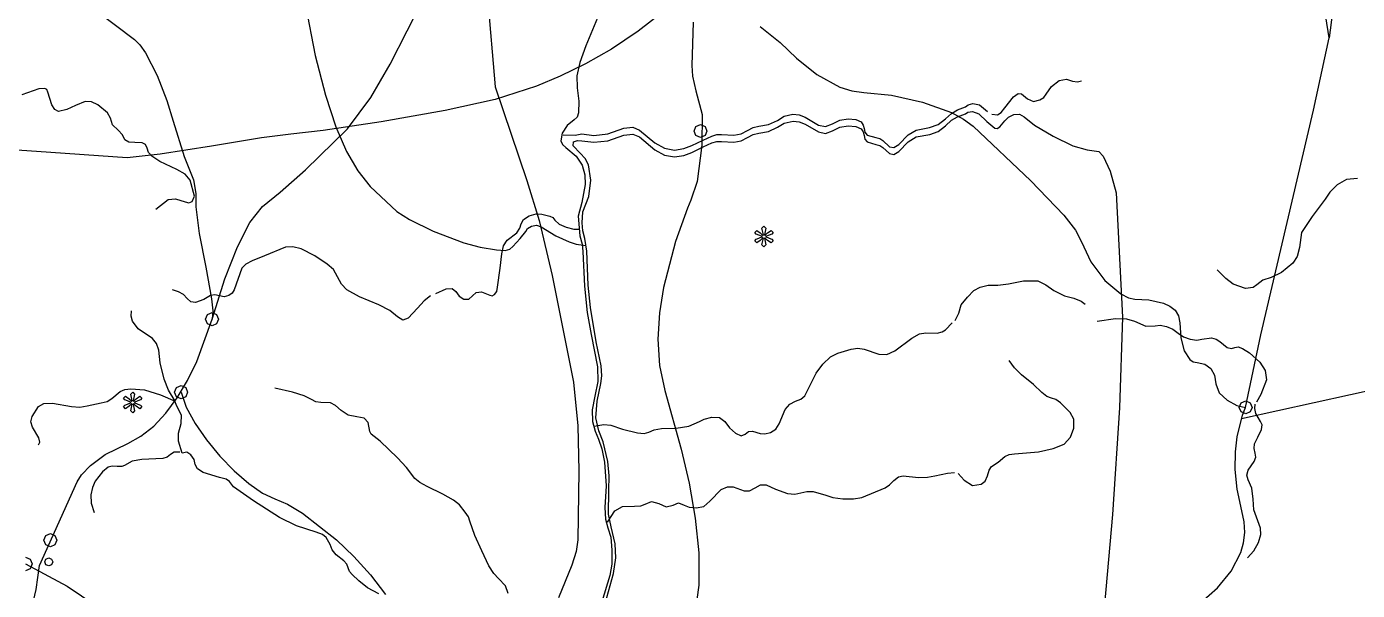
# Model space of a CAD drawing. Extents: x 59 to 518, y 17 to 555.
# Drawn here: x 293.7 to 417, y 234.8 to 287 of the extents above; entities that cross this region are included whole.
import ezdxf

# ---------------------------------------------------------------- set-up
doc = ezdxf.new("R2010")
doc.units = 0

msp = doc.modelspace()

# ---------------------------------------------------------------- linework, layer by layer
at = {"layer": '1'}
for p, q in [((327.423432, 283.525487), (331.102853, 290.814396)), ((336.410278, 289.748057), (337.127428, 281.427352)), ((300.099558, 288.564449), (303.72655, 285.811687)), ((319.564928, 288.971097), (320.476565, 284.355684)), ((352.842852, 288.518461), (350.375396, 286.585606)), ((346.624648, 287.81688), (345.523541, 285.231996)), ((355.469555, 287.442649), (355.350272, 283.405603)), ((414.364336, 285.968251), (414.070676, 287.935259)), ((414.688339, 288.356959), (414.364336, 285.968251)), ((350.375396, 286.585606), (347.913159, 284.938303)), ((361.68333, 287.028057), (363.530693, 285.532292)), ((412.93888, 279.274512), (414.364433, 285.968322)), ((303.72655, 285.811687), (304.223353, 285.341766)), ((304.223353, 285.341766), (304.753531, 284.578753)), ((345.523541, 285.231996), (344.991114, 283.688399)), ((347.913159, 284.938303), (345.497476, 283.555648)), ((363.530693, 285.532292), (365.049844, 284.089184)), ((304.753531, 284.578753), (305.81997, 282.488438)), ((320.476565, 284.355684), (321.407148, 280.655528)), ((325.61572, 280.452666), (327.423432, 283.525487)), ((345.497476, 283.555648), (343.169682, 282.416739)), ((344.991114, 283.688399), (344.709778, 282.45608)), ((365.049844, 284.089184), (366.931243, 282.593525)), ((305.81997, 282.488438), (306.737781, 280.170715)), ((343.169682, 282.416739), (340.971113, 281.500675)), ((344.709778, 282.45608), (344.74166, 281.351379)), ((355.350272, 283.405603), (355.415635, 282.438205)), ((355.415635, 282.438205), (355.707282, 281.0655)), ((366.931243, 282.593525), (369.048585, 281.412787)), ((294.86222, 281.250983), (293.290778, 280.699416)), ((295.433796, 281.291056), (294.86222, 281.250983)), ((295.613465, 281.1806), (295.433796, 281.291056)), ((295.702358, 280.955885), (295.613465, 281.1806)), ((340.971113, 281.500675), (337.12699, 280.253468)), ((337.127428, 281.427352), (340.083348, 272.768092)), ((344.74166, 281.351379), (344.869322, 280.12722)), ((355.707282, 281.0655), (356.307709, 278.889703)), ((369.048585, 281.412787), (370.156263, 281.055348)), ((370.156263, 281.055348), (371.275563, 280.914442)), ((388.169272, 280.746963), (388.668981, 281.464379)), ((388.668981, 281.464379), (389.358132, 282.027543)), ((389.358132, 282.027543), (390.052616, 282.139109)), ((390.052616, 282.139109), (390.591792, 281.959105)), ((390.591792, 281.959105), (391.057855, 281.901867)), ((391.057855, 281.901867), (391.438457, 281.981682)), ((296.07467, 279.788676), (295.702358, 280.955885)), ((296.366477, 279.354049), (296.07467, 279.788676)), ((299.160186, 280.077424), (298.268454, 279.724691)), ((299.733614, 280.063771), (299.160186, 280.077424)), ((300.321264, 279.775844), (299.733614, 280.063771)), ((306.737781, 280.170715), (307.31888, 278.255557)), ((321.407148, 280.655528), (322.367984, 277.731482)), ((323.458222, 277.554737), (325.61572, 280.452666)), ((337.12699, 280.253468), (332.489308, 279.248147)), ((344.869322, 280.12722), (344.853447, 279.046731)), ((371.275563, 280.914442), (373.837659, 280.668855)), ((373.837659, 280.668855), (376.713353, 280.034001)), ((376.713353, 280.034001), (379.405027, 279.057967)), ((380.935776, 279.766678), (381.384255, 279.908258)), ((381.384255, 279.908258), (381.997967, 279.786247)), ((381.997967, 279.786247), (382.748005, 279.169234)), ((384.326122, 279.489311), (385.1555, 280.526785)), ((385.1555, 280.526785), (385.580839, 280.810754)), ((385.580839, 280.810754), (385.881162, 280.792471)), ((385.881162, 280.792471), (386.448912, 280.32685)), ((386.448912, 280.32685), (386.980412, 280.083742)), ((386.980412, 280.083742), (387.591509, 280.252502)), ((387.591509, 280.252502), (387.938168, 280.453679)), ((387.938168, 280.453679), (388.169272, 280.746963)), ((296.677434, 279.159895), (296.366477, 279.354049)), ((297.473207, 279.327067), (296.677434, 279.159895)), ((298.268454, 279.724691), (297.473207, 279.327067)), ((301.219697, 279.044403), (300.321264, 279.775844)), ((301.501654, 278.543944), (301.219697, 279.044403)), ((332.489308, 279.248147), (326.576434, 278.205554)), ((344.716897, 278.64259), (344.45472, 278.37304)), ((344.853447, 279.046731), (344.716897, 278.64259)), ((356.307709, 278.889703), (356.265993, 276.038075)), ((363.276254, 278.335437), (363.89913, 278.720492)), ((363.89913, 278.720492), (364.719555, 278.900012)), ((364.719555, 278.900012), (365.298356, 278.85032)), ((365.298356, 278.85032), (365.84822, 278.617834)), ((365.84822, 278.617834), (367.06733, 277.905488)), ((378.832535, 278.463679), (379.395418, 278.986495)), ((379.395418, 278.986495), (379.948676, 279.297645)), ((379.397003, 278.345585), (379.950245, 278.65663)), ((379.405027, 279.057967), (380.526351, 278.457036)), ((379.948676, 279.297645), (380.681435, 279.592919)), ((379.950245, 278.65663), (380.682871, 278.951863)), ((380.681435, 279.592919), (380.935776, 279.766678)), ((380.682871, 278.951863), (380.922643, 279.099632)), ((380.922643, 279.099632), (381.336081, 279.170144)), ((381.336081, 279.170144), (381.923151, 278.951863)), ((381.923151, 278.951863), (382.683821, 278.233256)), ((383.137262, 278.917812), (383.672029, 278.86053)), ((383.672029, 278.86053), (384.0023, 279.059248)), ((384.0023, 279.059248), (384.326122, 279.489311)), ((384.353162, 278.305222), (384.664846, 278.618394)), ((384.664846, 278.618394), (385.159655, 278.866711)), ((385.159655, 278.866711), (385.697922, 278.920625)), ((385.697922, 278.920625), (386.139982, 278.650591)), ((386.139982, 278.650591), (387.08915, 277.906479)), ((410.482082, 268.872762), (412.93888, 279.274512)), ((301.688097, 277.921951), (301.501654, 278.543944)), ((302.220614, 277.415054), (301.688097, 277.921951)), ((302.624588, 276.997895), (302.220614, 277.415054)), ((307.31888, 278.255557), (308.321384, 274.990387)), ((321.211988, 277.387791), (318.21959, 277.056958)), ((319.568811, 273.753037), (323.458222, 277.554737)), ((326.576434, 278.205554), (321.211988, 277.387791)), ((322.367984, 277.731482), (323.37038, 275.444397)), ((343.806757, 277.855009), (343.333153, 277.162222)), ((344.45472, 278.37304), (343.806757, 277.855009)), ((347.57824, 277.078319), (349.060037, 277.604222)), ((349.060037, 277.604222), (349.88036, 277.698833)), ((349.88036, 277.698833), (350.50347, 277.437446)), ((350.50347, 277.437446), (351.908405, 276.244046)), ((355.55185, 277.344), (355.726519, 277.76601)), ((355.726519, 276.92199), (355.55185, 277.344)), ((355.726519, 277.76601), (356.148043, 277.940899)), ((356.148043, 277.940899), (356.571505, 277.765862)), ((356.571505, 277.765862), (356.746, 277.344)), ((356.746, 277.344), (356.571508, 276.92199)), ((359.925843, 277.091798), (360.51211, 277.385937)), ((360.51211, 277.385937), (361.025714, 277.668848)), ((361.025714, 277.668848), (361.54385, 277.802699)), ((361.54385, 277.802699), (362.46156, 277.95038)), ((362.46156, 277.95038), (363.276254, 278.335437)), ((362.462996, 277.309322), (363.27769, 277.694378)), ((363.27769, 277.694378), (363.900566, 278.079434)), ((363.900566, 278.079434), (364.720991, 278.258909)), ((364.720991, 278.258909), (365.299792, 278.209113)), ((365.299792, 278.209113), (365.849656, 277.976423)), ((365.849656, 277.976423), (367.068898, 277.264432)), ((367.06733, 277.905488), (367.739725, 277.772987)), ((367.739725, 277.772987), (368.36423, 278.00118)), ((367.741308, 277.132075), (368.365666, 277.360474)), ((368.36423, 278.00118), (369.046969, 278.344024)), ((368.365666, 277.360474), (369.048404, 277.703015)), ((369.046969, 278.344024), (369.831736, 278.470109)), ((369.048404, 277.703015), (369.833172, 277.829094)), ((369.831736, 278.470109), (370.549763, 278.413235)), ((369.833172, 277.829094), (370.551199, 277.772281)), ((370.549763, 278.413235), (371.03228, 278.207202)), ((370.551199, 277.772281), (371.033716, 277.566143)), ((371.03228, 278.207202), (371.229201, 277.906377)), ((371.033716, 277.566143), (371.230637, 277.265219)), ((371.229201, 277.906377), (371.295848, 277.571984)), ((371.295848, 277.571984), (371.371558, 277.247314)), ((375.374656, 276.981924), (376.112625, 277.437449)), ((376.112625, 277.437449), (377.376668, 277.661904)), ((377.376668, 277.661904), (378.169375, 277.949815)), ((378.169375, 277.949815), (378.832535, 278.463679)), ((378.170811, 277.308807), (378.833971, 277.822973)), ((378.833971, 277.822973), (379.397003, 278.345585)), ((380.526351, 278.457036), (381.415063, 277.788842)), ((381.415063, 277.788842), (386.759368, 272.748627)), ((382.683821, 278.233256), (383.402781, 277.612368)), ((383.402781, 277.612368), (383.628569, 277.567483)), ((383.628569, 277.567483), (383.889613, 277.721861)), ((383.889613, 277.721861), (384.353162, 278.305222)), ((387.08915, 277.906479), (388.811032, 276.886838)), ((302.83621, 276.542636), (302.624588, 276.997895)), ((303.221046, 276.318093), (302.83621, 276.542636)), ((303.760133, 276.286167), (303.221046, 276.318093)), ((304.440244, 276.26037), (303.760133, 276.286167)), ((304.741752, 276.098395), (304.440244, 276.26037)), ((304.889373, 275.772876), (304.741752, 276.098395)), ((315.482097, 276.713552), (310.852935, 275.958058)), ((318.21959, 277.056958), (315.482097, 276.713552)), ((343.333153, 277.162222), (343.228775, 276.436494)), ((343.228775, 276.436494), (343.375941, 276.105594)), ((343.375941, 276.105594), (343.688488, 275.81964)), ((343.419, 277.006), (344.539331, 276.971384)), ((344.373757, 275.975152), (344.397823, 276.33456)), ((344.397823, 276.33456), (344.768228, 276.462921)), ((344.539331, 276.971384), (345.16595, 277.078319)), ((344.768228, 276.462921), (345.167406, 276.437261)), ((345.16595, 277.078319), (346.275921, 276.943514)), ((345.167406, 276.437261), (346.277508, 276.302456)), ((346.275921, 276.943514), (347.57824, 277.078319)), ((346.277508, 276.302456), (347.579696, 276.437261)), ((347.579696, 276.437261), (349.061493, 276.963033)), ((349.061493, 276.963033), (349.881816, 277.057627)), ((349.881816, 277.057627), (350.504926, 276.796388)), ((350.504926, 276.796388), (351.909904, 275.603119)), ((351.908405, 276.244046), (352.820123, 275.762785)), ((355.359843, 276.012797), (356.40649, 276.513519)), ((356.148043, 276.747101), (355.726519, 276.92199)), ((356.571508, 276.92199), (356.148043, 276.747101)), ((356.40649, 276.513519), (357.214438, 276.885655)), ((356.407936, 275.872461), (357.215884, 276.244729)), ((357.214438, 276.885655), (357.67609, 277.033176)), ((357.215884, 276.244729), (357.677536, 276.392267)), ((357.67609, 277.033176), (358.10017, 277.02681)), ((357.677536, 276.392267), (358.101616, 276.385752)), ((358.10017, 277.02681), (359.247799, 276.956343)), ((358.101616, 276.385752), (359.249421, 276.315285)), ((359.247799, 276.956343), (359.925843, 277.091798)), ((359.249421, 276.315285), (359.927486, 276.45074)), ((359.927486, 276.45074), (360.513906, 276.744879)), ((360.513906, 276.744879), (361.027307, 277.027839)), ((361.027307, 277.027839), (361.545338, 277.161773)), ((361.545338, 277.161773), (362.462996, 277.309322)), ((367.068898, 277.264432), (367.741308, 277.132075)), ((371.230637, 277.265219), (371.297284, 276.930924)), ((371.297284, 276.930924), (371.372994, 276.606354)), ((371.371558, 277.247314), (371.595665, 276.975662)), ((371.372994, 276.606354), (371.597101, 276.334603)), ((371.595665, 276.975662), (372.392235, 276.738111)), ((371.597101, 276.334603), (372.393671, 276.097096)), ((372.392235, 276.738111), (372.765849, 276.650473)), ((372.393671, 276.097096), (372.767285, 276.009563)), ((372.765849, 276.650473), (373.033235, 276.461666)), ((373.033235, 276.461666), (373.643274, 275.897398)), ((374.066495, 275.826864), (374.522655, 276.102539)), ((374.522655, 276.102539), (375.374656, 276.981924)), ((374.524451, 275.461833), (375.376143, 276.340911)), ((375.376143, 276.340911), (376.114061, 276.796393)), ((376.114061, 276.796393), (377.378104, 277.020891)), ((377.378104, 277.020891), (378.170811, 277.308807)), ((388.811032, 276.886838), (390.651447, 275.985928)), ((294.648609, 275.439828), (289.041797, 275.839039)), ((303.03679, 274.859158), (294.648609, 275.439828)), ((306.111401, 275.202564), (303.03679, 274.859158)), ((305.030345, 275.37099), (304.889373, 275.772876)), ((305.325273, 275.02212), (305.030345, 275.37099)), ((306.069413, 274.540976), (305.325273, 275.02212)), ((310.852935, 275.958058), (306.111401, 275.202564)), ((308.321384, 274.990387), (309.18472, 272.844667)), ((323.37038, 275.444397), (324.425643, 273.655124)), ((343.688488, 275.81964), (344.62852, 275.035725)), ((345.013595, 275.307671), (344.373757, 275.975152)), ((344.62852, 275.035725), (345.191542, 274.180164)), ((345.473294, 274.819151), (345.013595, 275.307671)), ((351.909904, 275.603119), (352.821727, 275.121875)), ((352.820123, 275.762785), (353.73667, 275.589596)), ((352.821727, 275.121875), (353.738476, 274.948538)), ((353.73667, 275.589596), (354.593912, 275.733811)), ((353.738476, 274.948538), (354.595514, 275.093)), ((354.593912, 275.733811), (355.359843, 276.012797)), ((354.595514, 275.093), (355.361337, 275.372135)), ((355.361337, 275.372135), (356.407936, 275.872461)), ((356.265993, 276.038075), (355.828991, 272.662833)), ((372.767285, 276.009563), (373.034671, 275.82096)), ((373.034671, 275.82096), (373.644755, 275.25656)), ((373.643274, 275.897398), (374.066495, 275.826864)), ((373.644755, 275.25656), (374.068083, 275.18601)), ((374.068083, 275.18601), (374.524451, 275.461833)), ((390.651447, 275.985928), (391.956212, 275.598011)), ((391.956212, 275.598011), (393.030333, 275.439614)), ((393.030333, 275.439614), (393.456222, 275.021926)), ((393.456222, 275.021926), (394.102466, 273.625063)), ((307.660433, 273.770864), (306.069413, 274.540976)), ((308.410924, 273.341358), (307.660433, 273.770864)), ((317.232805, 271.677034), (319.568811, 273.753037)), ((324.425643, 273.655124), (325.545079, 272.224516)), ((345.191542, 274.180164), (345.452287, 273.287446)), ((345.783567, 274.218982), (345.473294, 274.819151)), ((346.010321, 272.797617), (345.783567, 274.218982)), ((394.102466, 273.625063), (394.665892, 271.623626)), ((308.892333, 272.796494), (308.410924, 273.341358)), ((309.302965, 271.307424), (308.892333, 272.796494)), ((309.18472, 272.844667), (309.406396, 271.567261)), ((340.083237, 272.767697), (341.197004, 269.072737)), ((345.485487, 272.392058), (345.168179, 270.731214)), ((345.452287, 273.287446), (345.485487, 272.392058)), ((345.802828, 271.271411), (346.010321, 272.797617)), ((355.828991, 272.662833), (355.255684, 270.943398)), ((386.759368, 272.748627), (389.802006, 269.548833)), ((415.994891, 272.8731), (415.127457, 272.368178)), ((417.012609, 272.951317), (415.994891, 272.8731)), ((309.059064, 270.820239), (309.302965, 271.307424)), ((309.406396, 271.567261), (309.418258, 270.324777)), ((315.574362, 270.370437), (317.232805, 271.677034)), ((325.545079, 272.224516), (328.021698, 269.882697)), ((345.270064, 269.868201), (345.802828, 271.271411)), ((394.665892, 271.623626), (395.239507, 260.104026)), ((414.454359, 271.679635), (414.019649, 271.050557)), ((415.127457, 272.368178), (414.454359, 271.679635)), ((305.709935, 270.127385), (306.839525, 271.000155)), ((306.839525, 271.000155), (307.538554, 271.070755)), ((307.538554, 271.070755), (308.430195, 270.794486)), ((308.430195, 270.794486), (308.768723, 270.701496)), ((308.768723, 270.701496), (309.059064, 270.820239)), ((309.418258, 270.324777), (309.716233, 267.86781)), ((314.428444, 268.869476), (315.574362, 270.370437)), ((345.168179, 270.731214), (344.837478, 269.47353)), ((354.939287, 270.199743), (353.827258, 267.117536)), ((355.255684, 270.943398), (354.939287, 270.199743)), ((414.019649, 271.050557), (412.815356, 269.430651)), ((313.261823, 266.629261), (314.428444, 268.869476)), ((328.021698, 269.882697), (329.194025, 269.146805)), ((329.194025, 269.146805), (331.406726, 268.061134)), ((339.424249, 268.338387), (339.53502, 268.758768)), ((339.53502, 268.758768), (339.757804, 269.168988)), ((339.757804, 269.168988), (340.290184, 269.503703)), ((340.290184, 269.503703), (340.928199, 269.687406)), ((340.928199, 269.687406), (341.46789, 269.644591)), ((341.197004, 269.072737), (342.429072, 263.984352)), ((341.46789, 269.644591), (342.192626, 269.453386)), ((342.192626, 269.453386), (342.464392, 269.338998)), ((342.464392, 269.338998), (342.6758, 269.081206)), ((342.6758, 269.081206), (343.062168, 268.72865)), ((343.062168, 268.72865), (343.712788, 268.436683)), ((344.837478, 269.47353), (344.98388, 267.65179)), ((345.179753, 268.858911), (345.270064, 269.868201)), ((345.260671, 268.103087), (345.179753, 268.858911)), ((389.802006, 269.548833), (390.873171, 268.166244)), ((408.036329, 258.465267), (410.482082, 268.872762)), ((412.815356, 269.430651), (411.828549, 267.940127)), ((309.716233, 267.86781), (310.337329, 264.749615)), ((331.406726, 268.061134), (334.233722, 266.99901)), ((338.24633, 267.228778), (339.132239, 267.933317)), ((339.132239, 267.933317), (339.424249, 268.338387)), ((339.452256, 267.405054), (339.962858, 268.033081)), ((339.962858, 268.033081), (340.138635, 268.310728)), ((340.138635, 268.310728), (340.514205, 268.543197)), ((340.514205, 268.543197), (340.975434, 268.628293)), ((340.975434, 268.628293), (341.408188, 268.463822)), ((341.408188, 268.463822), (342.758663, 267.645863)), ((342.758663, 267.645863), (343.995098, 267.094342)), ((343.712788, 268.436683), (344.408652, 268.26563)), ((344.408652, 268.26563), (344.93075, 268.275816)), ((344.98388, 267.65179), (345.178348, 266.88503)), ((345.438691, 267.411821), (345.260671, 268.103087)), ((361.194957, 267.953114), (361.378048, 268.149258)), ((361.305641, 267.80814), (361.194957, 267.953114)), ((361.549145, 267.719091), (361.305641, 267.80814)), ((361.378048, 268.149258), (361.694225, 267.918365)), ((361.903333, 267.571057), (361.549145, 267.719091)), ((361.549145, 267.423553), (361.903333, 267.571057)), ((361.694225, 267.918365), (361.937905, 267.687473)), ((361.847948, 268.345049), (362.031392, 268.526024)), ((361.989764, 267.722398), (361.847948, 268.345049)), ((361.937905, 267.687473), (361.989764, 267.722398)), ((362.031392, 268.526024), (362.214483, 268.345049)), ((362.214483, 268.345049), (362.076194, 267.722398)), ((362.076194, 267.722398), (362.124524, 267.687473)), ((362.124524, 267.687473), (362.368646, 267.918365)), ((362.515, 267.718875), (362.159, 267.571)), ((362.159, 267.571), (362.515, 267.423875)), ((362.368646, 267.918365), (362.687909, 268.149258)), ((362.75975, 267.807953), (362.515, 267.718875)), ((362.687909, 268.149258), (362.871, 267.953)), ((362.871, 267.953), (362.75975, 267.807953)), ((390.873171, 268.166244), (391.437463, 267.076042)), ((411.828549, 267.940127), (411.620499, 266.550846)), ((312.085544, 263.648209), (313.261823, 266.629261)), ((317.710117, 266.584891), (315.776897, 265.779854)), ((318.398321, 266.629015), (317.710117, 266.584891)), ((319.169735, 266.454231), (318.398321, 266.629015)), ((320.448377, 265.779854), (319.169735, 266.454231)), ((334.233722, 266.99901), (335.744432, 266.593441)), ((335.744432, 266.593441), (337.248938, 266.333757)), ((337.248938, 266.333757), (338.076375, 266.298611)), ((337.742961, 265.96998), (337.896436, 266.723765)), ((337.896436, 266.723765), (338.24633, 267.228778)), ((338.076375, 266.298611), (338.479347, 266.394131)), ((338.479347, 266.394131), (338.770468, 266.663251)), ((338.770468, 266.663251), (339.452256, 267.405054)), ((343.995098, 267.094342), (344.625952, 266.859569)), ((344.625952, 266.859569), (345.542028, 266.739096)), ((345.178348, 266.88503), (345.243171, 266.18283)), ((345.611552, 266.223671), (345.438691, 267.411821)), ((353.827258, 267.117536), (352.720321, 262.872753)), ((361.194957, 267.189), (361.305641, 267.334372)), ((361.378048, 266.993562), (361.194957, 267.189)), ((361.305641, 267.334372), (361.549145, 267.423553)), ((361.694225, 267.224984), (361.378048, 266.993562)), ((361.937905, 267.456405), (361.694225, 267.224984)), ((361.847948, 266.797417), (361.989764, 267.421127)), ((362.031392, 266.616795), (361.847948, 266.797417)), ((361.989764, 267.421127), (361.937905, 267.456405)), ((362.214483, 266.797417), (362.031392, 266.616795)), ((362.124524, 267.456405), (362.076194, 267.421127)), ((362.076194, 267.421127), (362.214483, 266.797417)), ((362.368646, 267.224984), (362.124524, 267.456405)), ((362.687909, 266.993562), (362.368646, 267.224984)), ((362.515, 267.423875), (362.75975, 267.334609)), ((362.871, 267.189), (362.687909, 266.993562)), ((362.75975, 267.334609), (362.871, 267.189)), ((391.437463, 267.076042), (392.292623, 265.227349)), ((411.620499, 266.550846), (411.400124, 265.729189)), ((314.044343, 265.032092), (313.683167, 264.652024)), ((314.639544, 265.336722), (314.044343, 265.032092)), ((315.776897, 265.779854), (314.639544, 265.336722)), ((321.585995, 265.024774), (320.448377, 265.779854)), ((322.158507, 264.522601), (321.585995, 265.024774)), ((337.601806, 264.651388), (337.742961, 265.96998)), ((345.243171, 266.18283), (345.405184, 262.986184)), ((345.741374, 263.070201), (345.611552, 266.223671)), ((392.292623, 265.227349), (393.61229, 263.51908)), ((411.023512, 265.117907), (409.95116, 264.23936)), ((411.400124, 265.729189), (411.023512, 265.117907)), ((310.337329, 264.749615), (310.872305, 261.8192)), ((313.683167, 264.652024), (312.95821, 262.638724)), ((322.542107, 263.846634), (322.158507, 264.522601)), ((322.890669, 263.161013), (322.542107, 263.846634)), ((337.360154, 262.879738), (337.601806, 264.651388)), ((342.429072, 263.984352), (344.390997, 254.081797)), ((404.793472, 263.687741), (403.997262, 264.484317)), ((409.008452, 263.792877), (408.236179, 263.533718)), ((409.95116, 264.23936), (409.008452, 263.792877)), ((307.803691, 262.44743), (307.24004, 262.638724)), ((310.910652, 259.924737), (312.085544, 263.648209)), ((312.95821, 262.638724), (312.789478, 262.346696)), ((323.397814, 262.648958), (322.890669, 263.161013)), ((324.555407, 261.994204), (323.397814, 262.648958)), ((331.642, 262.316), (332.598554, 262.728749)), ((332.598554, 262.728749), (333.148532, 262.757622)), ((333.148532, 262.757622), (333.49478, 262.476866)), ((337.280967, 262.494549), (337.360154, 262.879738)), ((345.405184, 262.986184), (345.668422, 260.545381)), ((345.973457, 261.00738), (345.741374, 263.070201)), ((352.720321, 262.872753), (352.350477, 260.502988)), ((380.887127, 261.96643), (381.479659, 262.57629)), ((381.479659, 262.57629), (382.062491, 262.898375)), ((382.062491, 262.898375), (382.803279, 263.063828)), ((382.803279, 263.063828), (383.691703, 263.081246)), ((383.691703, 263.081246), (384.683579, 263.203175)), ((384.683579, 263.203175), (386.069464, 263.473402)), ((386.069464, 263.473402), (387.403489, 263.482222)), ((387.403489, 263.482222), (388.134267, 263.107308)), ((388.134267, 263.107308), (388.865049, 262.576291)), ((388.865049, 262.576291), (389.857057, 262.097219)), ((393.61229, 263.51908), (395.083497, 262.264437)), ((405.496375, 263.166625), (404.793472, 263.687741)), ((406.61707, 262.756286), (405.496375, 263.166625)), ((407.34896, 262.864329), (406.61707, 262.756286)), ((407.681662, 263.101787), (407.34896, 262.864329)), ((408.236179, 263.533718), (407.681662, 263.101787)), ((308.259215, 262.197003), (307.803691, 262.44743)), ((308.60917, 261.833334), (308.259215, 262.197003)), ((308.938974, 261.537646), (308.60917, 261.833334)), ((309.374346, 261.460934), (308.938974, 261.537646)), ((310.13952, 261.752901), (309.374346, 261.460934)), ((310.773678, 262.125344), (310.13952, 261.752901)), ((311.170052, 262.171999), (310.773678, 262.125344)), ((310.872305, 261.8192), (310.97961, 260.689727)), ((311.58908, 262.074986), (311.170052, 262.171999)), ((312.029474, 262.004469), (311.58908, 262.074986)), ((312.454753, 262.115158), (312.029474, 262.004469)), ((312.789478, 262.346696), (312.454753, 262.115158)), ((326.357834, 261.249312), (324.555407, 261.994204)), ((330.555878, 261.632034), (329.952187, 260.947511)), ((331.160097, 262.074991), (330.555878, 261.632034)), ((333.49478, 262.476866), (333.790495, 262.051423)), ((333.790495, 262.051423), (334.229615, 261.792171)), ((334.229615, 261.792171), (334.683814, 261.774549)), ((334.683814, 261.774549), (335.02477, 262.073995)), ((335.02477, 262.073995), (335.378501, 262.392404)), ((335.378501, 262.392404), (335.860455, 262.446396)), ((335.860455, 262.446396), (336.63555, 262.154428)), ((336.63555, 262.154428), (336.850865, 262.086783)), ((336.850865, 262.086783), (337.088604, 262.215194)), ((337.088604, 262.215194), (337.280967, 262.494549)), ((380.294329, 261.25232), (380.887127, 261.96643)), ((389.857057, 262.097219), (390.745349, 261.879556)), ((390.745349, 261.879556), (391.399705, 261.600862)), ((391.399705, 261.600862), (391.792389, 261.322168)), ((395.083497, 262.264437), (395.778124, 261.905101)), ((395.778124, 261.905101), (396.393273, 261.776622)), ((396.393273, 261.776622), (397.672608, 261.71003)), ((397.672608, 261.71003), (399.028078, 261.416657)), ((399.028078, 261.416657), (399.622887, 261.141055)), ((303.420131, 260.196772), (303.455986, 260.707279)), ((303.531483, 259.74953), (303.420131, 260.196772)), ((310.305505, 259.924), (310.483305, 260.361311)), ((310.483305, 260.361311), (310.911929, 260.542771)), ((310.97961, 260.689727), (310.911918, 259.925577)), ((310.911929, 260.542771), (311.340241, 260.361346)), ((311.340241, 260.361346), (311.518, 259.924)), ((327.375894, 260.726088), (326.357834, 261.249312)), ((328.099407, 260.142474), (327.375894, 260.726088)), ((328.592796, 259.84921), (328.099407, 260.142474)), ((329.952187, 260.947511), (329.086121, 260.031568)), ((345.668422, 260.545381), (346.020692, 258.49335)), ((346.497375, 257.843101), (345.973457, 261.00738)), ((352.350477, 260.502988), (352.199964, 258.068891)), ((379.738, 259.789), (380.068155, 260.468406)), ((380.068155, 260.468406), (380.294329, 261.25232)), ((395.239507, 260.104026), (394.974175, 251.730244)), ((399.622887, 261.141055), (400.102958, 260.756109)), ((400.102958, 260.756109), (400.4237, 260.244272)), ((400.4237, 260.244272), (400.540523, 259.587992)), ((304.059945, 259.025902), (303.531483, 259.74953)), ((305.388856, 258.129539), (304.059945, 259.025902)), ((309.499717, 256.014992), (310.910652, 259.924737)), ((310.483305, 259.487217), (310.305505, 259.924)), ((310.911929, 259.306287), (310.483305, 259.487217)), ((311.340244, 259.487218), (310.911929, 259.306287)), ((311.518, 259.924), (311.340244, 259.487218)), ((329.086121, 260.031568), (328.592796, 259.84921)), ((378.520707, 258.74257), (378.83391, 258.952903)), ((378.83391, 258.952903), (379.459384, 259.580141)), ((392.882505, 259.737276), (394.577071, 259.988894)), ((394.577071, 259.988894), (395.595738, 259.968951)), ((395.595738, 259.968951), (396.362655, 259.737276)), ((396.362655, 259.737276), (397.401451, 259.271567)), ((397.401451, 259.271567), (398.256365, 259.309357)), ((398.256365, 259.309357), (398.71836, 259.359149)), ((398.71836, 259.359149), (399.300938, 259.248636)), ((399.300938, 259.248636), (399.895157, 259.000738)), ((399.895157, 259.000738), (400.392075, 258.638375)), ((400.540523, 259.587992), (400.646351, 258.18568)), ((305.773835, 257.686666), (305.388856, 258.129539)), ((305.992722, 257.062521), (305.773835, 257.686666)), ((346.020692, 258.49335), (346.614768, 255.512691)), ((346.95647, 255.591276), (346.497375, 257.843101)), ((352.199964, 258.068891), (352.341469, 255.645896)), ((374.16491, 257.002049), (375.722951, 258.177723)), ((375.722951, 258.177723), (376.446541, 258.579375)), ((376.446541, 258.579375), (377.01958, 258.674209)), ((377.01958, 258.674209), (378.057583, 258.630464)), ((378.057583, 258.630464), (378.520707, 258.74257)), ((400.392075, 258.638375), (400.8989, 258.286293)), ((400.646351, 258.18568), (400.956932, 257.01025)), ((400.8989, 258.286293), (401.514568, 258.065906)), ((401.514568, 258.065906), (402.118526, 257.994348)), ((402.118526, 257.994348), (402.590225, 258.088748)), ((402.590225, 258.088748), (403.48447, 258.195508)), ((403.48447, 258.195508), (403.921887, 258.071435)), ((403.921887, 258.071435), (404.238755, 257.844274)), ((404.238755, 257.844274), (404.940251, 257.318019)), ((406.643913, 251.754222), (408.036329, 258.465267)), ((306.11346, 255.874589), (305.992722, 257.062521)), ((367.493141, 255.773859), (368.193629, 256.436913)), ((368.193629, 256.436913), (368.8669, 256.792852)), ((368.8669, 256.792852), (370.112602, 257.149906)), ((370.112602, 257.149906), (370.719363, 257.23363)), ((370.719363, 257.23363), (371.30671, 257.141043)), ((371.30671, 257.141043), (372.658024, 256.679699)), ((372.658024, 256.679699), (373.415006, 256.661222)), ((373.415006, 256.661222), (374.16491, 257.002049)), ((400.956932, 257.01025), (401.461917, 256.20206)), ((404.940251, 257.318019), (405.337003, 257.200644)), ((405.337003, 257.200644), (405.641745, 257.295)), ((405.641745, 257.295), (405.947112, 257.364608)), ((405.947112, 257.364608), (406.337376, 257.211039)), ((406.337376, 257.211039), (406.986175, 256.806404)), ((406.986175, 256.806404), (407.96328, 255.944263)), ((306.465841, 254.374629), (306.11346, 255.874589)), ((308.630879, 254.244151), (309.499717, 256.014992)), ((346.614768, 255.512691), (346.640411, 254.143755)), ((347.013857, 254.690179), (346.95647, 255.591276)), ((352.341469, 255.645896), (352.847677, 253.309443)), ((366.870375, 254.940941), (367.493141, 255.773859)), ((385.220532, 255.432325), (384.75414, 256.094424)), ((385.870376, 254.770323), (385.220532, 255.432325)), ((401.461917, 256.20206), (401.784076, 255.979543)), ((401.784076, 255.979543), (402.150953, 255.901472)), ((402.150953, 255.901472), (402.858396, 255.757517)), ((402.858396, 255.757517), (403.403882, 255.354403)), ((403.403882, 255.354403), (403.754965, 254.735256)), ((407.96328, 255.944263), (408.462647, 255.166771)), ((408.462647, 255.166771), (408.572615, 254.303454)), ((306.894957, 253.349034), (306.465841, 254.374629)), ((307.668363, 252.635596), (308.630879, 254.244151)), ((344.390997, 254.081797), (344.790489, 250.06119)), ((346.640411, 254.143755), (346.366413, 252.79106)), ((346.578425, 252.345815), (346.929527, 253.955141)), ((346.929527, 253.955141), (347.013857, 254.690179)), ((365.828515, 252.838664), (366.43027, 254.075412)), ((366.43027, 254.075412), (366.870375, 254.940941)), ((386.98687, 253.864524), (385.870376, 254.770323)), ((403.754965, 254.735256), (403.879203, 253.943202)), ((403.879203, 253.943202), (404.181908, 253.115102)), ((406.263546, 250.728251), (423.560314, 254.541417)), ((408.572615, 254.303454), (408.047242, 252.945177)), ((301.643905, 252.572782), (302.40895, 253.217125)), ((302.40895, 253.217125), (302.840561, 253.423378)), ((302.724663, 252.597114), (302.907754, 252.793611)), ((302.840561, 253.423378), (303.385347, 253.478621)), ((302.907754, 252.793611), (303.225474, 252.562365)), ((303.380122, 252.988697), (303.56286, 253.170024)), ((303.518411, 252.366398), (303.380122, 252.988697)), ((303.385347, 253.478621), (304.6639, 253.377639)), ((303.56286, 253.170024), (303.745598, 252.988697)), ((303.745598, 252.988697), (303.606957, 252.366398)), ((303.900115, 252.562365), (304.217967, 252.793611)), ((304.217967, 252.793611), (304.4, 252.597)), ((304.6639, 253.377639), (306.133569, 252.914751)), ((306.133569, 252.914751), (307.48259, 252.330949)), ((307.48259, 252.330949), (306.894957, 253.349034)), ((307.442505, 253.169), (307.620305, 253.606311)), ((307.620305, 252.73235), (307.442505, 253.169)), ((307.620305, 253.606311), (308.048929, 253.787771)), ((308.048929, 252.551287), (307.620305, 252.73235)), ((308.048929, 253.787771), (308.477241, 253.606346)), ((308.477244, 252.73235), (308.048929, 252.551287)), ((308.048951, 253.169547), (308.529871, 251.78095)), ((308.477241, 253.606346), (308.655, 253.169)), ((308.655, 253.169), (308.477244, 252.73235)), ((318.374819, 253.16526), (316.743844, 253.537836)), ((319.439212, 252.824208), (318.374819, 253.16526)), ((320.125914, 252.490796), (319.439212, 252.824208)), ((346.366413, 252.79106), (346.104415, 251.526135)), ((352.847677, 253.309443), (354.37627, 247.891265)), ((365.458717, 252.507759), (365.828515, 252.838664)), ((387.769507, 253.132954), (386.98687, 253.864524)), ((388.219166, 252.767169), (387.769507, 253.132954)), ((388.65586, 252.610404), (388.219166, 252.767169)), ((404.181908, 253.115102), (404.916809, 252.416648)), ((408.047242, 252.945177), (407.656806, 252.227714)), ((294.254242, 250.911377), (294.838, 251.84765)), ((294.838, 251.84765), (295.338954, 252.119459)), ((295.338954, 252.119459), (296.126782, 252.149671)), ((296.126782, 252.149671), (297.89869, 251.84765)), ((297.89869, 251.84765), (298.654812, 251.784867)), ((298.654812, 251.784867), (299.358216, 251.888043)), ((299.358216, 251.888043), (300.6373, 252.169735)), ((300.6373, 252.169735), (301.185929, 252.310967)), ((301.185929, 252.310967), (301.643905, 252.572782)), ((302.835623, 252.45209), (302.724663, 252.597114)), ((302.724663, 251.833), (302.835623, 251.978173)), ((302.907754, 251.637209), (302.724663, 251.833)), ((303.079733, 252.362959), (302.835623, 252.45209)), ((302.835623, 251.978173), (303.079733, 252.067288)), ((303.225474, 251.86863), (302.907754, 251.637209)), ((303.434803, 252.215057), (303.079733, 252.362959)), ((303.079733, 252.067288), (303.434803, 252.215057)), ((303.225474, 252.562365), (303.469375, 252.33112)), ((303.469375, 252.100052), (303.225474, 251.86863)), ((303.380122, 251.441417), (303.518411, 252.065127)), ((303.56286, 251.260442), (303.380122, 251.441417)), ((303.469375, 252.33112), (303.518411, 252.366398)), ((303.518411, 252.065127), (303.469375, 252.100052)), ((303.745598, 251.441417), (303.56286, 251.260442)), ((303.606957, 252.366398), (303.656346, 252.33112)), ((303.656346, 252.100052), (303.606957, 252.065127)), ((303.606957, 252.065127), (303.745598, 251.441417)), ((303.656346, 252.33112), (303.900115, 252.562365)), ((303.900115, 251.86863), (303.656346, 252.100052)), ((304.0455, 252.362875), (303.691, 252.215)), ((303.691, 252.215), (304.0455, 252.067125)), ((304.217967, 251.637209), (303.900115, 251.86863)), ((304.289219, 252.451953), (304.0455, 252.362875)), ((304.0455, 252.067125), (304.289219, 251.978047)), ((304.4, 251.833), (304.217967, 251.637209)), ((304.4, 252.597), (304.289219, 252.451953)), ((304.289219, 251.978047), (304.4, 251.833)), ((306.623595, 251.219027), (307.668363, 252.635596)), ((307.665126, 251.879785), (307.480624, 252.329223)), ((308.07792, 251.044324), (307.665126, 251.879785)), ((308.529871, 251.78095), (309.341961, 250.27838)), ((320.52741, 252.281968), (320.125914, 252.490796)), ((320.981753, 252.208971), (320.52741, 252.281968)), ((321.897914, 252.168711), (320.981753, 252.208971)), ((322.343406, 251.922263), (321.897914, 252.168711)), ((322.864435, 251.464216), (322.343406, 251.922263)), ((323.506246, 251.036331), (322.864435, 251.464216)), ((346.104415, 251.526135), (346.150293, 250.447476)), ((346.454336, 250.801311), (346.578425, 252.345815)), ((363.43413, 250.243192), (363.990724, 251.549746)), ((363.990724, 251.549746), (364.432566, 252.065887)), ((364.432566, 252.065887), (364.96483, 252.333752)), ((364.96483, 252.333752), (365.458717, 252.507759)), ((389.076333, 252.491744), (388.65586, 252.610404)), ((389.502659, 252.183676), (389.076333, 252.491744)), ((390.40105, 251.286784), (389.502659, 252.183676)), ((394.974175, 251.730244), (394.32017, 241.844626)), ((404.916809, 252.416648), (405.824085, 251.934226)), ((405.824085, 251.934226), (406.643913, 251.754222)), ((406.051614, 251.754), (406.225798, 252.17601)), ((406.225797, 251.332167), (406.051614, 251.754)), ((406.225798, 252.17601), (406.646043, 252.350899)), ((406.363351, 251.037362), (406.643837, 251.753797)), ((406.646043, 252.350899), (407.069505, 252.175862)), ((407.069505, 252.175862), (407.244, 251.754)), ((407.244, 251.754), (407.069508, 251.332167)), ((407.482102, 251.66051), (407.534715, 252.04567)), ((407.57233, 251.20646), (407.482102, 251.66051)), ((294.135929, 250.409275), (294.254242, 250.911377)), ((294.274262, 249.91478), (294.135929, 250.409275)), ((305.508001, 250.024145), (306.623595, 251.219027)), ((307.806017, 249.382968), (308.067645, 250.268655)), ((308.067645, 250.268655), (308.07792, 251.044324)), ((309.341961, 250.27838), (310.405993, 248.740712)), ((324.314084, 250.880371), (323.506246, 251.036331)), ((325.01246, 250.745669), (324.314084, 250.880371)), ((325.371179, 250.346749), (325.01246, 250.745669)), ((325.522344, 249.511241), (325.371179, 250.346749)), ((346.150293, 250.447476), (346.390573, 249.547011)), ((346.734926, 249.597152), (346.454336, 250.801311)), ((355.071563, 250.00785), (356.04734, 250.452041)), ((356.04734, 250.452041), (356.504935, 250.677366)), ((356.504935, 250.677366), (357.204887, 250.843888)), ((357.204887, 250.843888), (357.918201, 250.814486)), ((357.918201, 250.814486), (358.41588, 250.452041)), ((358.41588, 250.452041), (358.837416, 249.865307)), ((363.131779, 249.729323), (363.43413, 250.243192)), ((390.714662, 250.65303), (390.40105, 251.286784)), ((390.721326, 249.823288), (390.714662, 250.65303)), ((405.867065, 249.046498), (406.363351, 251.037362)), ((406.646043, 251.157454), (406.225797, 251.332167)), ((407.069508, 251.332167), (406.646043, 251.157454)), ((408.0219, 250.45853), (407.57233, 251.20646)), ((408.164515, 250.135206), (408.0219, 250.45853)), ((294.858285, 248.928283), (294.274262, 249.91478)), ((303.110042, 248.418237), (304.333008, 249.080648)), ((304.333008, 249.080648), (305.508001, 250.024145)), ((307.818656, 248.638052), (307.806017, 249.382968)), ((325.639339, 249.282189), (325.522344, 249.511241)), ((325.914852, 249.068152), (325.639339, 249.282189)), ((326.4886, 248.625065), (325.914852, 249.068152)), ((344.790489, 250.06119), (344.890309, 245.890827)), ((346.292, 250.034), (347.205401, 250.166765)), ((346.390573, 249.547011), (346.711782, 248.81667)), ((347.145426, 248.555181), (346.734926, 249.597152)), ((347.205401, 250.166765), (347.850879, 250.103673)), ((347.850879, 250.103673), (348.93959, 249.755306)), ((348.93959, 249.755306), (350.316169, 249.407071)), ((350.316169, 249.407071), (350.938991, 249.343896)), ((350.938991, 249.343896), (351.37869, 249.476612)), ((351.37869, 249.476612), (351.858814, 249.687683)), ((351.858814, 249.687683), (352.55454, 249.807341)), ((352.55454, 249.807341), (353.88729, 249.824803)), ((353.88729, 249.824803), (355.071563, 250.00785)), ((358.837416, 249.865307), (359.383107, 249.363371)), ((359.383107, 249.363371), (359.915172, 249.109613)), ((359.915172, 249.109613), (360.29583, 249.267411)), ((360.29583, 249.267411), (360.602553, 249.533069)), ((360.602553, 249.533069), (360.968179, 249.563612)), ((360.968179, 249.563612), (361.69212, 249.337261)), ((361.69212, 249.337261), (362.111153, 249.302452)), ((362.111153, 249.302452), (362.640913, 249.424441)), ((362.640913, 249.424441), (363.131779, 249.729323)), ((389.841193, 248.359794), (390.427888, 248.993547)), ((390.427888, 248.993547), (390.721326, 249.823288)), ((405.699796, 247.647424), (405.867065, 249.046498)), ((407.474611, 248.375294), (407.779895, 248.99345)), ((407.779895, 248.99345), (408.10714, 249.703105)), ((408.10714, 249.703105), (408.164515, 250.135206)), ((294.838, 248.304), (294.976531, 248.533112)), ((294.976531, 248.533112), (294.858285, 248.928283)), ((301.024936, 247.382041), (303.110042, 248.418237)), ((308.148431, 247.530755), (307.818656, 248.638052)), ((310.405993, 248.740712), (311.642734, 247.24682)), ((328.09938, 247.095075), (326.4886, 248.625065)), ((346.711782, 248.81667), (347.014288, 247.910871)), ((347.014288, 247.910871), (347.251972, 246.689161)), ((347.566597, 246.746051), (347.145426, 248.555181)), ((354.37627, 247.891265), (355.090102, 244.741891)), ((387.46405, 247.645421), (388.819358, 247.943705)), ((388.819358, 247.943705), (389.841193, 248.359794)), ((407.418988, 247.95443), (407.474611, 248.375294)), ((407.534715, 247.52801), (407.418988, 247.95443)), ((299.646432, 246.38285), (301.024936, 247.382041)), ((303.526087, 246.773506), (302.81149, 246.370812)), ((304.42192, 246.934902), (303.526087, 246.773506)), ((306.35479, 247.014982), (304.42192, 246.934902)), ((306.74976, 247.144104), (306.35479, 247.014982)), ((307.054741, 247.408725), (306.74976, 247.144104)), ((307.400798, 247.624729), (307.054741, 247.408725)), ((307.919, 247.608), (307.400798, 247.624729)), ((308.574994, 247.616244), (308.148431, 247.530755)), ((308.963788, 247.369582), (308.574994, 247.616244)), ((309.246881, 246.941747), (308.963788, 247.369582)), ((309.356341, 246.483715), (309.246881, 246.941747)), ((311.642734, 247.24682), (312.972956, 245.875577)), ((328.934933, 246.188831), (328.09938, 247.095075)), ((347.251972, 246.689161), (347.403225, 244.49656)), ((347.69207, 245.414218), (347.566597, 246.746051)), ((383.118232, 246.269372), (383.710633, 246.687279)), ((383.710633, 246.687279), (384.346779, 247.201275)), ((384.346779, 247.201275), (384.740225, 247.402644)), ((384.740225, 247.402644), (385.244863, 247.453863)), ((385.244863, 247.453863), (387.46405, 247.645421)), ((405.672735, 246.018866), (405.699796, 247.647424)), ((406.864086, 245.94087), (407.427471, 246.757328)), ((407.427471, 246.757328), (407.600982, 247.13412)), ((407.600982, 247.13412), (407.534715, 247.52801)), ((298.431512, 244.864717), (298.830101, 245.512973)), ((298.830101, 245.512973), (299.646432, 246.38285)), ((300.762476, 245.793222), (300.092767, 244.931259)), ((301.28114, 246.209593), (300.762476, 245.793222)), ((301.667497, 246.302748), (301.28114, 246.209593)), ((302.136802, 246.290202), (301.667497, 246.302748)), ((302.560863, 246.277657), (302.136802, 246.290202)), ((302.81149, 246.370812), (302.560863, 246.277657)), ((309.561486, 246.07977), (309.356341, 246.483715)), ((310.091307, 245.728641), (309.561486, 246.07977)), ((311.611291, 245.275455), (310.091307, 245.728641)), ((312.209283, 245.114523), (311.611291, 245.275455)), ((312.972956, 245.875577), (314.317428, 244.70586)), ((329.71016, 245.162205), (328.934933, 246.188831)), ((344.890309, 245.890827), (344.790341, 239.497997)), ((347.663655, 244.062211), (347.69207, 245.414218)), ((374.068227, 244.982056), (374.502728, 245.339155)), ((374.502728, 245.339155), (374.93174, 245.435113)), ((374.93174, 245.435113), (376.341923, 245.278215)), ((376.341923, 245.278215), (377.183954, 245.297794)), ((377.183954, 245.297794), (377.85556, 245.435113)), ((377.85556, 245.435113), (379.02453, 245.67897)), ((379.02453, 245.67897), (379.66989, 245.713807)), ((380.016, 245.642), (380.574226, 245.032532)), ((382.51675, 244.929167), (382.73591, 245.433159)), ((382.73591, 245.433159), (382.887714, 245.942795)), ((382.887714, 245.942795), (383.118232, 246.269372)), ((405.850602, 244.190531), (405.672735, 246.018866)), ((406.765981, 245.485791), (406.864086, 245.94087)), ((406.863469, 245.047945), (406.765981, 245.485791)), ((294.941842, 237.117737), (298.431512, 244.864717)), ((299.833449, 244.344995), (299.694983, 243.661509)), ((300.092767, 244.931259), (299.833449, 244.344995)), ((312.527808, 244.893133), (312.209283, 245.114523)), ((312.900341, 244.389632), (312.527808, 244.893133)), ((314.752771, 243.100942), (312.900341, 244.389632)), ((314.317428, 244.70586), (315.59692, 243.816542)), ((330.146954, 244.799877), (329.71016, 245.162205)), ((330.847868, 244.437383), (330.146954, 244.799877)), ((332.2872, 243.712295), (330.847868, 244.437383)), ((347.403225, 244.49656), (347.295187, 242.487892)), ((347.642268, 241.859077), (347.663655, 244.062211)), ((355.090102, 244.741891), (355.656752, 241.495921)), ((357.02302, 243.065861), (358.075795, 244.145889)), ((358.075795, 244.145889), (358.638992, 244.398466)), ((358.638992, 244.398466), (359.18307, 244.389831)), ((359.18307, 244.389831), (360.193952, 244.041508)), ((360.193952, 244.041508), (360.692579, 244.03706)), ((360.692579, 244.03706), (361.20483, 244.319982)), ((361.20483, 244.319982), (361.723103, 244.602071)), ((361.723103, 244.602071), (362.22259, 244.590209)), ((362.22259, 244.590209), (363.08478, 244.180988)), ((363.08478, 244.180988), (364.216533, 243.797387)), ((371.09917, 243.414404), (373.25922, 244.319983)), ((373.25922, 244.319983), (373.647352, 244.572703)), ((373.647352, 244.572703), (374.068227, 244.982056)), ((380.574226, 245.032532), (381.33962, 244.52758)), ((381.33962, 244.52758), (382.141484, 244.640777)), ((382.141484, 244.640777), (382.51675, 244.929167)), ((406.298116, 242.192127), (405.850602, 244.190531)), ((407.230621, 244.29234), (406.863469, 245.047945)), ((407.344127, 243.262232), (407.230621, 244.29234)), ((299.694983, 243.661509), (299.730239, 242.885526)), ((299.730239, 242.885526), (299.99209, 242.021773)), ((317.168591, 241.570952), (314.752771, 243.100942)), ((315.59692, 243.816542), (316.732201, 243.286497)), ((316.732201, 243.286497), (317.90262, 242.783641)), ((333.264043, 243.168445), (332.2872, 243.712295)), ((333.81755, 242.746039), (333.264043, 243.168445)), ((351.03003, 242.78752), (351.605145, 243.057174)), ((351.605145, 243.057174), (352.28451, 242.856664)), ((352.28451, 242.856664), (352.972381, 242.551953)), ((353.60813, 242.71767), (354.130593, 242.926426)), ((354.130593, 242.926426), (354.65306, 242.71767)), ((356.446187, 242.589877), (357.02302, 243.065861)), ((364.216533, 243.797387), (364.886838, 243.729791)), ((364.886838, 243.729791), (365.45227, 243.832092)), ((365.45227, 243.832092), (365.988789, 243.966197)), ((365.988789, 243.966197), (366.60303, 243.963016)), ((366.60303, 243.963016), (367.75379, 243.623248)), ((367.75379, 243.623248), (368.422754, 243.404531)), ((368.422754, 243.404531), (369.347371, 243.283744)), ((369.347371, 243.283744), (370.311543, 243.280497)), ((370.311543, 243.280497), (371.09917, 243.414404)), ((407.413712, 242.27763), (407.344127, 243.262232)), ((317.90262, 242.783641), (319.291745, 241.952735)), ((319.291745, 241.952735), (322.434527, 239.484969)), ((334.361312, 242.041187), (333.81755, 242.746039)), ((334.655798, 241.613257), (334.361312, 242.041187)), ((334.784159, 241.215689), (334.655798, 241.613257)), ((347.295187, 242.487892), (347.354608, 241.410615)), ((347.546, 241.115), (348.216541, 242.186077)), ((347.879907, 240.692841), (347.642268, 241.859077)), ((348.216541, 242.186077), (348.93947, 242.57797)), ((348.93947, 242.57797), (350.036872, 242.604561)), ((350.036872, 242.604561), (350.624797, 242.647076)), ((350.624797, 242.647076), (351.03003, 242.78752)), ((352.972381, 242.551953), (353.60813, 242.71767)), ((354.65306, 242.71767), (355.111422, 242.526906)), ((355.111422, 242.526906), (355.759059, 242.447267)), ((355.759059, 242.447267), (356.446187, 242.589877)), ((394.32017, 241.844626), (393.569326, 233.506992)), ((406.511275, 241.170604), (406.298116, 242.192127)), ((408.0219, 240.56807), (407.413712, 242.27763)), ((318.739291, 240.795725), (317.168591, 241.570952)), ((320.551021, 240.201472), (318.739291, 240.795725)), ((335.257412, 239.906973), (334.784159, 241.215689)), ((347.354608, 241.410615), (347.576086, 240.6086)), ((347.576086, 240.6086), (347.833823, 239.750073)), ((348.246884, 239.132066), (347.879907, 240.692841)), ((355.656752, 241.495921), (355.991065, 238.301046)), ((406.554906, 240.181143), (406.511275, 241.170604)), ((408.054932, 239.984261), (408.0219, 240.56807)), ((295.333211, 239.464), (295.510658, 239.90065)), ((295.510658, 239.026733), (295.333211, 239.464)), ((295.510658, 239.90065), (295.938929, 240.081713)), ((295.938929, 240.081713), (296.367241, 239.900839)), ((296.367241, 239.900839), (296.545, 239.464)), ((296.545, 239.464), (296.367377, 239.026733)), ((321.137404, 239.980018), (320.551021, 240.201472)), ((321.497436, 239.698238), (321.137404, 239.980018)), ((321.840071, 239.074352), (321.497436, 239.698238)), ((322.434527, 239.484969), (324.04239, 237.937208)), ((335.911639, 238.477079), (335.257412, 239.906973)), ((344.790341, 239.497997), (344.635831, 238.416846)), ((347.833823, 239.750073), (347.95391, 238.535155)), ((348.304959, 237.819172), (348.246884, 239.132066)), ((406.189955, 238.307852), (406.443102, 239.226105)), ((406.443102, 239.226105), (406.554906, 240.181143)), ((407.387302, 238.473472), (407.824173, 239.24031)), ((407.824173, 239.24031), (408.054932, 239.984261)), ((295.938929, 238.845582), (295.510658, 239.026733)), ((296.367377, 239.026733), (295.938929, 238.845582)), ((322.031585, 238.560753), (321.840071, 239.074352)), ((322.403809, 238.107743), (322.031585, 238.560753)), ((323.118669, 237.564113), (322.403809, 238.107743)), ((324.04239, 237.937208), (325.577371, 236.239592)), ((336.555943, 237.09794), (335.911639, 238.477079)), ((344.635831, 238.416846), (344.228488, 237.141294)), ((347.95391, 238.535155), (347.928212, 237.255414)), ((355.991065, 238.301046), (356.007886, 235.304963)), ((405.31601, 236.591154), (406.189955, 238.307852)), ((406.802, 237.821), (407.387302, 238.473472)), ((293.641505, 237.256964), (297.482252, 235.196967)), ((293.642635, 237.875418), (294.070704, 237.693927)), ((294.070597, 236.820042), (293.642635, 236.638935)), ((294.248, 237.257), (294.070597, 236.820042)), ((294.070704, 237.693927), (294.248, 237.257)), ((294.633738, 234.901809), (294.941842, 237.117737)), ((295.428043, 237.448), (295.534317, 237.709276)), ((295.534317, 237.186239), (295.428043, 237.448)), ((295.534317, 237.709276), (295.790345, 237.817358)), ((295.790345, 237.077937), (295.534317, 237.186239)), ((295.790345, 237.817358), (296.046543, 237.709045)), ((296.046682, 237.186239), (295.790345, 237.077937)), ((296.046543, 237.709045), (296.153, 237.448)), ((296.153, 237.448), (296.046682, 237.186239)), ((323.41202, 237.247021), (323.118669, 237.564113)), ((323.531639, 236.899833), (323.41202, 237.247021)), ((323.637323, 236.574919), (323.531639, 236.899833)), ((336.999124, 236.381927), (336.555943, 237.09794)), ((344.228488, 237.141294), (342.992411, 234.128822)), ((347.928212, 237.255414), (347.748594, 236.20242)), ((348.095807, 236.372731), (348.304959, 237.819172)), ((323.893985, 236.295481), (323.637323, 236.574919)), ((324.497895, 235.691923), (323.893985, 236.295481)), ((325.303328, 235.057457), (324.497895, 235.691923)), ((325.577371, 236.239592), (326.966574, 234.436673)), ((337.442339, 235.900039), (336.999124, 236.381927)), ((338.096299, 235.245767), (337.442339, 235.900039)), ((347.748594, 236.20242), (347.003617, 233.740035)), ((347.3182, 233.607882), (348.095807, 236.372731)), ((404.045817, 235.049943), (405.31601, 236.591154)), ((294.248753, 233.30948), (294.633738, 234.901809)), ((297.482252, 235.196967), (301.57948, 232.449844)), ((326.350325, 234.483313), (325.303328, 235.057457)), ((338.327456, 234.530909), (338.096299, 235.245767)), ((356.007886, 235.304963), (355.622062, 232.655364)), ((402.492123, 233.703118), (404.045817, 235.049943))]:
    msp.add_line(p, q, dxfattribs=at)

doc.saveas('drawing.dxf')
